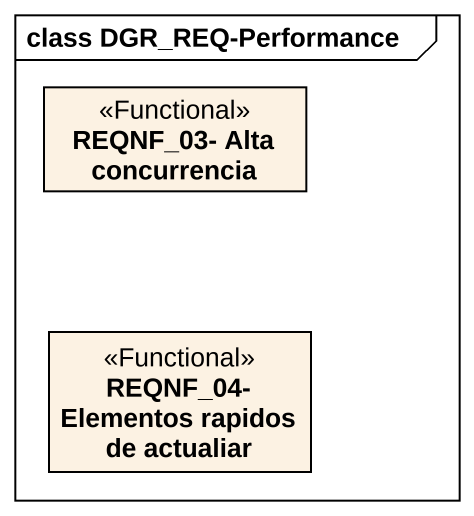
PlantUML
@startuml
mainframe class DGR_REQ-Performance
hide circle
hide empty members
class "REQNF_03- Alta concurrencia" as REQNF_03_Alta_concurrencia <<Functional>>
class "REQNF_04- Elementos rapidos de actualiar" as REQNF_04_Elementos_rapidos <<Functional>>
@enduml
